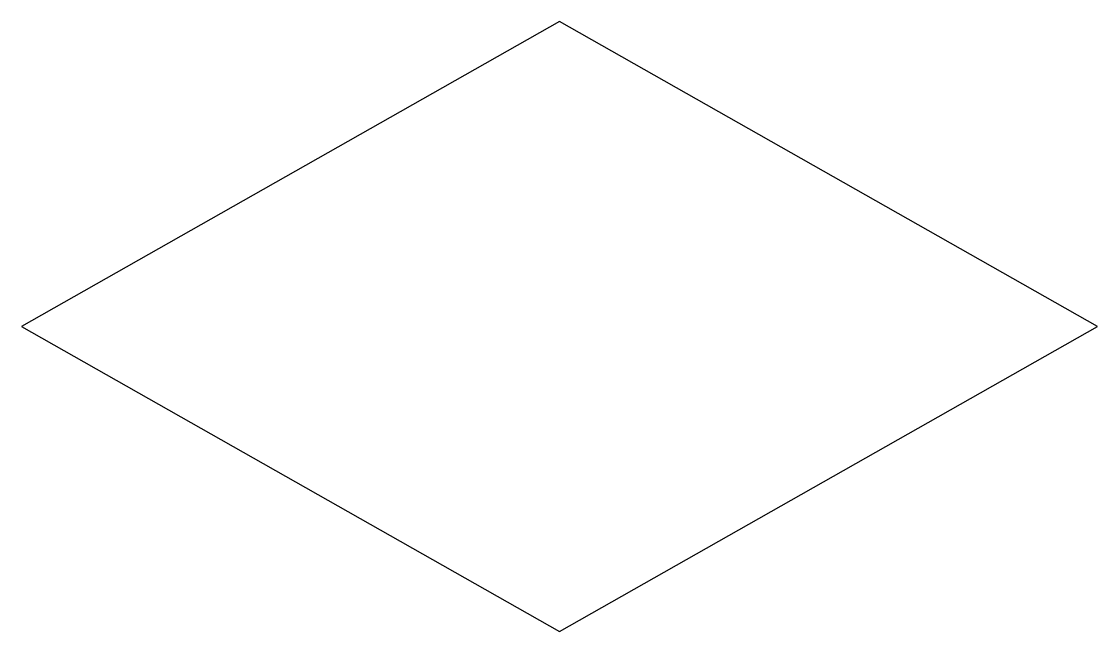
# Model space of a CAD drawing. Extents: x 0.5 to 16.4, y -4 to 5.
import ezdxf

# ---------------------------------------------------------------- set-up
doc = ezdxf.new("R2010")
doc.units = 0
doc.layers.add('DEFAULT_255_2_778', color=255, linetype='CONTINUOUS')

msp = doc.modelspace()

# ---------------------------------------------------------------- linework, layer by layer
at = {"layer": 'DEFAULT_255_2_778'}
for p, q in [((8.467, 5.027), (0.529, 0.529)), ((16.404, 0.529), (8.467, 5.027)), ((0.529, 0.529), (8.467, -3.969)), ((8.467, -3.969), (16.404, 0.529))]:
    msp.add_line(p, q, dxfattribs=at)

doc.saveas('drawing.dxf')
